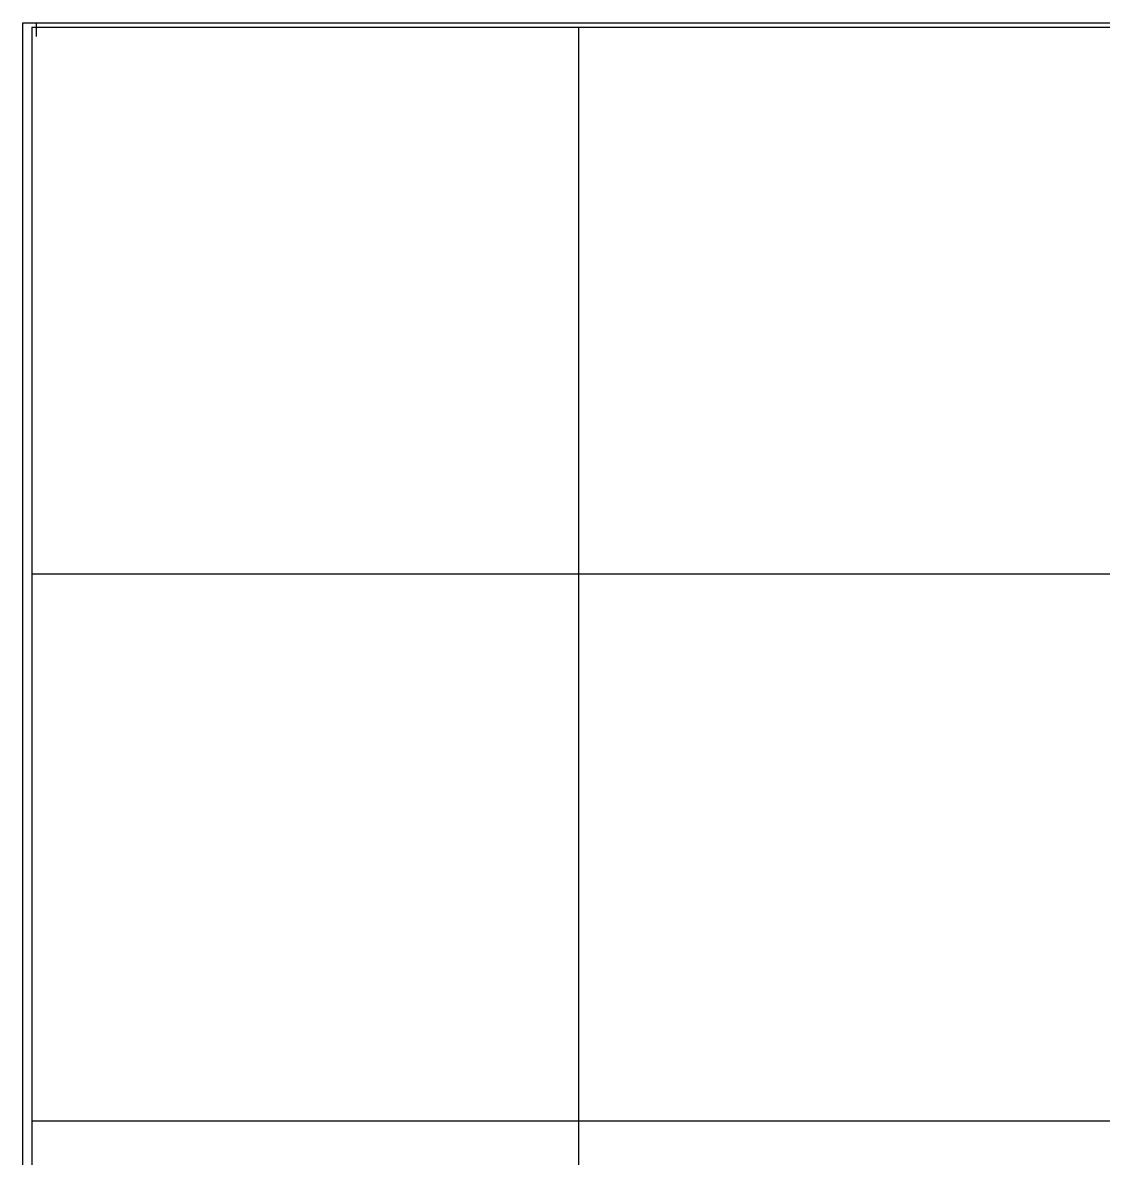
# Model space of a CAD drawing. Header units: millimetres. Extents: x 976 to 9349, y -1578 to 2211.
# Drawn here: x 2731.7 to 2850.3, y 913.7 to 1038.3 of the extents above; entities that cross this region are included whole.
import ezdxf

# ---------------------------------------------------------------- set-up
doc = ezdxf.new("R2010")
doc.units = ezdxf.units.MM
for name, color, linetype in [('Meble', 42, 'Continuous'), ('Płytki', 254, 'Continuous'), ('Ściany', 7, 'Continuous')]:
    doc.layers.add(name, color=color, linetype=linetype)

# ---------------------------------------------------------------- blocks, each defined once
blk = doc.blocks.new('Z$W@#22483')
for p, q in [((0, 0), (0, 257.2)), ((0, 257.2), (237.3, 257.2))]:
    blk.add_line(p, q)

msp = doc.modelspace()

# ---------------------------------------------------------------- linework, layer by layer
at = {"layer": 'Meble'}
msp.add_line((2733.172, 1036.85), (2733.172, 1038.35), dxfattribs=at)
at = {"layer": 'Płytki'}
for p, q in [((2733.172, 1038.35), (2967.472, 1038.35)), ((2732.672, 1037.85), (2732.672, 782.15)), ((2732.672, 1037.85), (2967.972, 1037.85)), ((2792.672, 1037.85), (2792.672, 782.15)), ((2732.672, 977.85), (2967.972, 977.85)), ((2732.672, 917.85), (2967.972, 917.85))]:
    msp.add_line(p, q, dxfattribs=at)

# ---------------------------------------------------------------- block references
at = {"layer": 'Ściany'}
msp.add_blockref('Z$W@#22483', (2731.672, 781.15), dxfattribs=at)

doc.saveas('drawing.dxf')
